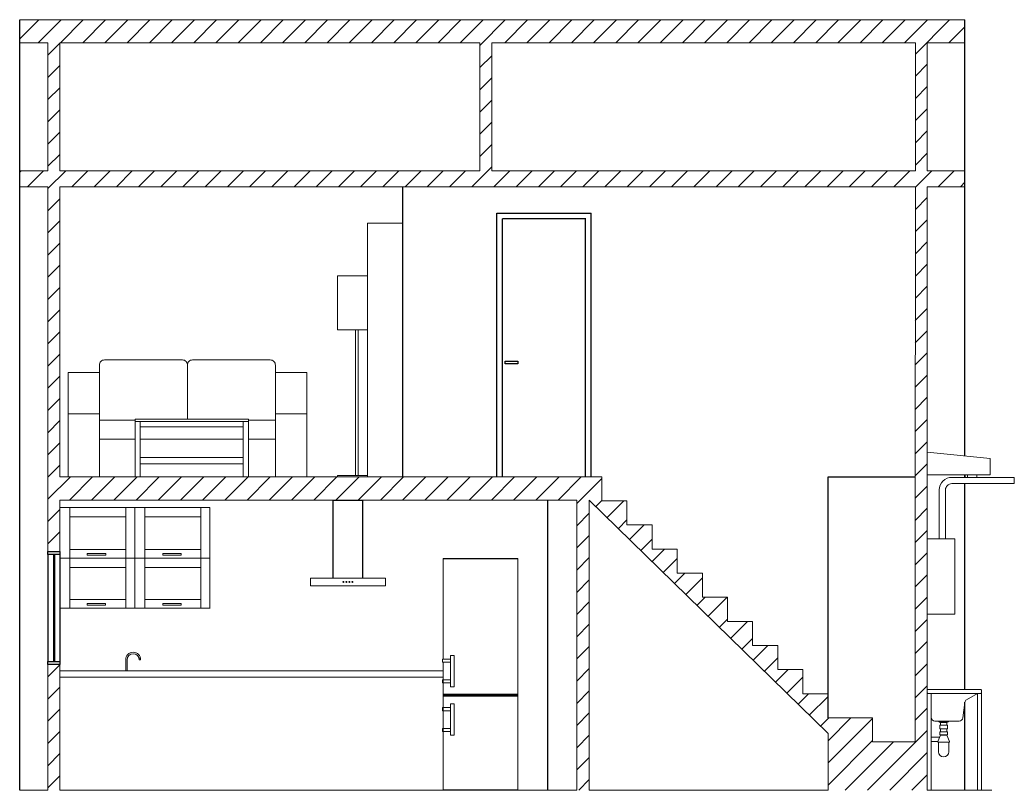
# Model space of a CAD drawing. Header units: inches. Extents: x -124 to -5, y 41 to 95.
# Drawn here: x -26.41 to -18.49, y 89.23 to 95.37 of the extents above; entities that cross this region are included whole.
import ezdxf

# ---------------------------------------------------------------- set-up
doc = ezdxf.new("R2010")
doc.units = ezdxf.units.IN
doc.header["$MEASUREMENT"] = 0
doc.linetypes.add('0', pattern=[0])
for name, color, linetype, lineweight in [('A-DETL-MBND', 7, 'Continuous', 18), ('A-DOOR-FULL', 2, 'Continuous', 25), ('A-FURN', 1, 'Continuous', 18), ('A-SECT-MCUT', 13, 'Continuous', 25)]:
    doc.layers.add(name, color=color, linetype=linetype, lineweight=lineweight)
doc.layers.add('FINESTRE', color=5, linetype='Continuous')

msp = doc.modelspace()

# ---------------------------------------------------------------- hatches: boundary and pattern name
at = {"linetype": '0', "lineweight": 18}
h = msp.add_hatch(dxfattribs=at)
h.set_pattern_fill('ANSI31', color=185)
h.paths.add_polyline_path([(-19.1843, 94.0391), (-18.8855, 94.0391), (-18.8855, 94.1663), (-19.1843, 94.1663), (-19.1843, 95.1857), (-18.8856, 95.1857), (-18.8856, 95.3673), (-22.6613, 95.3673), (-26.4064, 95.3673), (-26.4064, 95.1857), (-26.1833, 95.1857), (-26.1833, 94.1663), (-26.4064, 94.1663), (-26.4064, 94.0391), (-26.1833, 94.0391), (-26.1833, 91.7291), (-26.1833, 91.1341), (-26.0883, 91.1341), (-26.0873, 91.5441), (-23.0883, 91.5441), (-21.9746, 91.5441), (-21.9746, 89.2341), (-21.8746, 89.2341), (-21.8746, 91.5441), (-19.9746, 89.6861), (-19.9746, 89.2341), (-19.1843, 89.2341), (-19.1843, 90.0091), (-19.1843, 90.0341), (-19.1843, 91.5541)])
h.paths.add_polyline_path([(-26.0874, 91.7291), (-26.0884, 94.0391), (-19.2793, 94.0391), (-19.2793, 93.8541), (-19.2803, 91.5441), (-19.2803, 89.6177), (-19.5186, 89.6177), (-19.6195, 89.6175), (-19.6195, 89.8094), (-19.9746, 89.8096), (-19.9746, 90.002), (-20.1746, 90.002), (-20.1746, 90.1939), (-20.3746, 90.1939), (-20.3746, 90.3858), (-20.5746, 90.3858), (-20.5746, 90.5777), (-20.7746, 90.5777), (-20.7746, 90.7696), (-20.9746, 90.7696), (-20.9746, 90.9615), (-21.1746, 90.9615), (-21.1746, 91.1534), (-21.3746, 91.1534), (-21.3746, 91.3453), (-21.5746, 91.3453), (-21.5746, 91.5372), (-21.7746, 91.5372), (-21.7746, 91.7291)], flags=16)
h.paths.add_polyline_path([(-22.4444, 92.6287), (-22.5444, 92.6287), (-22.5444, 92.6487), (-22.4444, 92.6487)], flags=0)
h.paths.add_polyline_path([(-22.6513, 94.1663), (-22.6513, 95.1857), (-19.2793, 95.1857), (-19.2793, 94.1663)], flags=16)
h.paths.add_polyline_path([(-22.7463, 94.1663), (-26.0883, 94.1663), (-26.0883, 95.1857), (-22.7463, 95.1857)], flags=16)
h.paths.add_polyline_path([(-26.0873, 90.2341), (-26.1833, 90.2341), (-26.1833, 89.2341), (-26.0873, 89.2341)])

# ---------------------------------------------------------------- linework, layer by layer
for p, q in [((-26.4064, 95.3673), (-26.4064, 95.1857)), ((-18.8856, 95.3673), (-18.8856, 95.1857)), ((-26.4064, 94.1663), (-26.4064, 94.0391)), ((-18.8853, 94.1663), (-18.8853, 94.0391))]:
    msp.add_line(p, q, dxfattribs=at)
at = {"layer": 'A-DETL-MBND'}
for p, q in [((-26.4064, 95.3673), (-22.6613, 95.3673)), ((-18.8856, 95.3673), (-22.6613, 95.3673)), ((-26.1833, 95.1857), (-26.4064, 95.1857)), ((-26.0883, 95.1857), (-22.7463, 95.1857)), ((-19.2793, 95.1857), (-22.6513, 95.1857)), ((-19.1843, 95.1857), (-18.8856, 95.1857)), ((-26.1833, 94.1663), (-26.4064, 94.1663)), ((-26.0883, 94.1663), (-22.7463, 94.1663)), ((-19.2793, 94.1663), (-22.6513, 94.1663)), ((-19.1843, 94.1663), (-18.8853, 94.1663)), ((-26.4064, 94.0391), (-26.1833, 94.0391)), ((-26.1833, 91.7291), (-26.1833, 94.0391)), ((-26.0874, 91.7291), (-26.0884, 94.0391)), ((-26.0883, 94.0391), (-19.2793, 94.0391)), ((-19.1843, 94.0391), (-18.8853, 94.0391)), ((-19.2803, 91.5441), (-19.2793, 93.8541)), ((-26.0873, 91.7291), (-26.0873, 91.7291)), ((-22.6094, 91.7291), (-23.3586, 91.7291)), ((-22.6503, 91.7291), (-22.7463, 91.7291)), ((-21.7746, 91.7291), (-21.7746, 91.5372)), ((-19.1843, 91.5541), (-19.1843, 89.2341)), ((-21.9746, 89.2341), (-21.9746, 91.5441)), ((-21.8746, 89.2341), (-21.8746, 91.5441)), ((-21.8746, 91.5441), (-19.9746, 89.6861)), ((-21.7746, 91.5372), (-21.5746, 91.5372)), ((-21.5746, 91.5372), (-21.5746, 91.3453)), ((-21.5746, 91.3453), (-21.3746, 91.3453)), ((-21.3746, 91.3453), (-21.3746, 91.1534)), ((-21.3746, 91.1534), (-21.1746, 91.1534)), ((-21.1746, 91.1534), (-21.1746, 90.9615)), ((-21.1746, 90.9615), (-20.9746, 90.9615)), ((-20.9746, 90.9615), (-20.9746, 90.7696)), ((-20.9746, 90.7696), (-20.7746, 90.7696)), ((-20.7746, 90.7696), (-20.7746, 90.5777)), ((-20.7746, 90.5777), (-20.5746, 90.5777)), ((-20.5746, 90.5777), (-20.5746, 90.3858)), ((-20.5746, 90.3858), (-20.3746, 90.3858)), ((-20.3746, 90.3858), (-20.3746, 90.1939)), ((-26.1833, 90.2341), (-26.1833, 89.2341)), ((-26.0873, 90.2341), (-26.0873, 89.2341)), ((-20.3746, 90.1939), (-20.1746, 90.1939)), ((-20.1746, 90.1939), (-20.1746, 90.002)), ((-20.1746, 90.002), (-19.9746, 90.002)), ((-19.9746, 90.002), (-19.9746, 89.8101)), ((-19.9746, 89.8096), (-19.6195, 89.8094)), ((-19.6195, 89.8094), (-19.6195, 89.6175)), ((-19.9746, 89.6861), (-19.9746, 89.2341)), ((-19.6195, 89.6175), (-19.5186, 89.6177)), ((-19.5186, 89.6177), (-19.2803, 89.6177)), ((-26.4064, 89.2341), (-26.1833, 89.2341)), ((-26.0873, 89.2341), (-21.9746, 89.2341)), ((-21.8746, 89.2341), (-19.9746, 89.2341)), ((-19.1843, 89.2341), (-18.6719, 89.2341))]:
    msp.add_line(p, q, dxfattribs=at)
for points in [[(-26.1833, 94.1663), (-26.1833, 95.1857)], [(-26.0883, 94.1663), (-26.0883, 95.1857)], [(-22.7463, 94.1663), (-22.7463, 95.1857)], [(-22.6513, 94.1663), (-22.6513, 95.1857)], [(-19.2793, 94.1663), (-19.2793, 95.1857)], [(-19.1843, 94.1663), (-19.1843, 95.1857)], [(-19.2793, 93.8541), (-19.2793, 93.8541), (-19.2793, 94.0391)], [(-19.1843, 91.5541), (-19.1843, 94.0391)], [(-19.1843, 93.8541), (-19.1843, 93.8541), (-19.1843, 94.0391)], [(-26.1833, 91.1341), (-26.1833, 91.1341), (-26.1833, 91.7291)], [(-21.7746, 91.7291), (-26.0874, 91.7291)], [(-19.2803, 91.7441), (-19.2803, 89.6177)], [(-26.0873, 91.5441), (-26.0883, 91.1341)], [(-23.0883, 91.5441), (-26.0873, 91.5441)], [(-21.9746, 91.5441), (-23.0883, 91.5441)]]:
    msp.add_lwpolyline(points, dxfattribs=at)
at = {"layer": 'A-DOOR-FULL'}
for p, q in [((-22.6094, 93.8287), (-21.8594, 93.8287)), ((-22.6094, 91.7287), (-22.6094, 93.8287)), ((-21.9015, 93.7838), (-22.5644, 93.7838)), ((-22.5644, 91.7287), (-22.5644, 93.7838)), ((-21.9047, 91.7287), (-21.9047, 93.7838)), ((-21.8594, 92.5204), (-21.8594, 93.8287)), ((-22.5444, 92.6287), (-22.5444, 92.6487)), ((-22.5444, 92.6487), (-22.4444, 92.6487)), ((-22.4444, 92.6287), (-22.5444, 92.6287)), ((-22.4444, 92.6487), (-22.4444, 92.6287)), ((-21.8594, 91.7291), (-21.8594, 92.5204))]:
    msp.add_line(p, q, dxfattribs=at)
at = {"layer": 'A-FURN'}
for p, q in [((-23.3586, 93.7491), (-23.6386, 93.7491)), ((-23.6386, 93.7491), (-23.6386, 91.7291)), ((-25.7731, 92.2291), (-25.7731, 92.6191)), ((-25.7331, 92.6591), (-25.1131, 92.6591)), ((-25.0731, 92.6191), (-25.0731, 92.1891)), ((-25.0331, 92.6591), (-24.4131, 92.6591)), ((-24.3731, 92.6191), (-24.3731, 92.1791)), ((-26.0231, 91.7291), (-26.0231, 92.5591)), ((-26.0231, 91.7291), (-26.0231, 92.5591)), ((-26.0231, 92.5591), (-25.7731, 92.5591)), ((-24.3731, 92.5591), (-24.1231, 92.5591)), ((-24.1231, 92.5591), (-24.1231, 91.7291)), ((-26.0231, 92.2291), (-26.0231, 91.7291)), ((-25.7731, 92.2291), (-26.0231, 92.2291)), ((-25.7731, 91.7291), (-25.7731, 92.2291)), ((-25.488, 91.7291), (-25.488, 92.1891)), ((-25.488, 92.1891), (-24.588, 92.1891)), ((-24.588, 92.1891), (-24.588, 91.7291)), ((-24.3731, 92.2291), (-24.3731, 91.7291)), ((-24.1231, 92.2291), (-24.3731, 92.2291)), ((-24.1231, 91.7291), (-24.1231, 92.2291)), ((-25.7731, 92.1791), (-25.488, 92.1791)), ((-25.488, 92.1691), (-24.588, 92.1691)), ((-25.448, 91.7291), (-25.448, 92.1691)), ((-25.448, 92.1691), (-25.4473, 92.1677, -0.04)), ((-25.4473, 92.1277, -0.04), (-24.628, 92.1277, -0.04)), ((-24.628, 91.7291), (-24.628, 92.1691)), ((-24.588, 92.1791), (-24.3731, 92.1791)), ((-25.7731, 91.7291), (-25.7731, 92.0291)), ((-25.7731, 92.0291), (-25.488, 92.0291)), ((-25.448, 92.0291), (-24.628, 92.0291)), ((-24.588, 92.0291), (-24.3731, 92.0291)), ((-24.3731, 92.0291), (-24.3731, 91.7291)), ((-24.628, 91.8832), (-25.448, 91.8832)), ((-24.628, 91.8291), (-24.628, 91.8891)), ((-18.6843, 91.8742), (-19.1843, 91.9242)), ((-18.6843, 91.8641), (-18.6843, 91.8742)), ((-25.448, 91.8332), (-24.628, 91.8332)), ((-25.448, 91.7291), (-25.448, 91.8291)), ((-18.6843, 91.8641), (-18.6843, 91.7441)), ((-23.7345, 91.7391), (-23.8795, 91.7391)), ((-23.8795, 91.7391), (-23.8795, 91.7291)), ((-23.6386, 91.7391), (-23.7145, 91.7391)), ((-23.6386, 91.7291), (-23.6386, 91.7391)), ((-19.1843, 91.7441), (-18.6843, 91.7441)), ((-18.4934, 91.7247), (-18.4934, 91.6747)), ((-26.0873, 91.4841), (-24.8933, 91.4841)), ((-26.0097, 91.4841), (-26.0097, 91.1495)), ((-25.564, 91.1495), (-25.564, 91.4841)), ((-25.4903, 91.4841), (-25.4903, 90.6841)), ((-25.4127, 91.4841), (-25.4127, 91.1495)), ((-24.9674, 91.1495), (-24.9674, 91.4841)), ((-24.8933, 91.2731), (-24.8933, 91.4841)), ((-24.8933, 90.6841), (-24.8933, 91.4841)), ((-23.9156, 90.922), (-23.9156, 91.5441)), ((-23.9126, 91.5411), (-23.9126, 90.922)), ((-23.9126, 91.5411), (-23.6786, 91.5411)), ((-23.6786, 91.5411), (-23.6786, 90.922)), ((-23.6756, 91.5441), (-23.6756, 90.922)), ((-25.564, 91.4095), (-26.0097, 91.4095)), ((-24.9674, 91.4095), (-25.4127, 91.4095)), ((-23.9126, 91.4485), (-23.9126, 91.447)), ((-23.6786, 91.447), (-23.6786, 91.45)), ((-23.6786, 90.922), (-23.6786, 91.4485)), ((-24.8933, 90.6841), (-24.8933, 91.2731)), ((-18.9643, 91.2341), (-19.1843, 91.2341)), ((-18.9643, 90.6341), (-18.9643, 91.2341)), ((-24.8933, 91.0824), (-26.0873, 91.0824)), ((-26.0097, 91.1495), (-26.0101, 90.6841)), ((-26.0097, 91.1495), (-25.564, 91.1495)), ((-25.8698, 91.1052), (-25.8698, 91.1192)), ((-25.8698, 91.1192), (-25.7235, 91.1192)), ((-25.7235, 91.1052), (-25.8698, 91.1052)), ((-25.7235, 91.1192), (-25.7235, 91.1052)), ((-25.5644, 90.6841), (-25.5644, 91.1495)), ((-25.4127, 91.1495), (-25.4124, 90.684)), ((-25.4127, 91.1495), (-24.9641, 91.1495)), ((-25.2698, 91.1052), (-25.2698, 91.1192)), ((-25.2698, 91.1192), (-25.1235, 91.1192)), ((-25.1235, 91.1052), (-25.2698, 91.1052)), ((-25.1235, 91.1192), (-25.1235, 91.1052)), ((-24.9671, 90.684), (-24.9674, 91.1495)), ((-22.4438, 91.0791), (-23.0388, 91.0791)), ((-23.0388, 91.0791), (-23.0388, 90.2771)), ((-23.0388, 91.0791), (-23.0388, 91.0761)), ((-22.4438, 89.2341), (-22.4438, 91.0791)), ((-25.5644, 91.0079), (-26.0098, 91.0079)), ((-24.9673, 91.0079), (-25.4124, 91.0079)), ((-23.0388, 91.0761), (-22.4438, 91.0761)), ((-23.4967, 90.922), (-24.0946, 90.922)), ((-24.0946, 90.922), (-24.0946, 90.862)), ((-23.6756, 90.922), (-23.9156, 90.922)), ((-23.4967, 90.862), (-23.4967, 90.922)), ((-24.0946, 90.862), (-23.4967, 90.862)), ((-25.4903, 90.6841), (-26.0873, 90.6841)), ((-24.893, 90.684), (-26.0873, 90.6841)), ((-26.01, 90.7512), (-25.5644, 90.7512)), ((-25.8701, 90.7069), (-25.8701, 90.7209)), ((-25.8701, 90.7209), (-25.7238, 90.7209)), ((-25.7238, 90.7069), (-25.8701, 90.7069)), ((-25.7238, 90.7209), (-25.7238, 90.7069)), ((-25.4903, 90.6841), (-24.8933, 90.6841)), ((-25.4124, 90.7512), (-24.9671, 90.7512)), ((-25.2694, 90.7069), (-25.2694, 90.7209)), ((-25.2694, 90.7209), (-25.1231, 90.7209)), ((-25.1231, 90.7069), (-25.2694, 90.7069)), ((-25.1231, 90.7209), (-25.1231, 90.7069)), ((-19.1843, 90.6341), (-18.9643, 90.6341)), ((-22.9488, 90.3071), (-22.9788, 90.3071)), ((-22.9788, 90.3071), (-22.9788, 90.0571)), ((-22.9488, 90.3071), (-22.9788, 90.3071)), ((-22.9788, 90.3071), (-22.9788, 90.0571)), ((-22.9488, 90.0571), (-22.9488, 90.3071)), ((-22.9488, 90.0571), (-22.9488, 90.3071)), ((-23.0388, 90.2771), (-23.0438, 90.2771)), ((-23.0438, 90.2771), (-23.0438, 90.2521)), ((-23.0438, 90.2521), (-23.0388, 90.2521)), ((-22.9788, 90.2771), (-23.0388, 90.2771)), ((-23.0388, 90.2521), (-23.0388, 90.1121)), ((-23.0388, 90.2521), (-22.9788, 90.2521)), ((-26.0873, 90.1841), (-23.0388, 90.1841)), ((-26.0873, 90.1841), (-23.0388, 90.1841)), ((-26.0873, 90.1341), (-23.0388, 90.1341)), ((-25.57, 90.1341), (-25.5474, 90.1341)), ((-23.0388, 90.1341), (-23.0388, 90.1623)), ((-23.0388, 90.1622), (-23.0388, 90.1341)), ((-23.0388, 90.1341), (-23.0388, 89.3341)), ((-23.0388, 90.1121), (-23.0438, 90.1121)), ((-23.0438, 90.1121), (-23.0438, 90.0871)), ((-23.0438, 90.0871), (-23.0388, 90.0871)), ((-22.9788, 90.1121), (-23.0388, 90.1121)), ((-23.0388, 90.0871), (-23.0388, 89.8911)), ((-23.0388, 90.0871), (-22.9788, 90.0871)), ((-22.9788, 90.0871), (-22.9788, 90.0571)), ((-22.9788, 90.0571), (-22.9488, 90.0571)), ((-22.9788, 90.0571), (-22.9488, 90.0571)), ((-23.0388, 90.0344), (-23.0388, 89.8911)), ((-23.0388, 89.9941), (-23.0388, 89.9971)), ((-23.0388, 89.9971), (-22.4438, 89.9971)), ((-23.0388, 89.9841), (-23.0388, 89.9941)), ((-23.0388, 89.9941), (-22.4438, 89.9941)), ((-23.0388, 89.9841), (-22.4438, 89.9841)), ((-23.0388, 89.9841), (-23.0388, 89.9811)), ((-23.0388, 89.9811), (-22.4438, 89.9811)), ((-19.1843, 90.0341), (-18.7593, 90.0341)), ((-19.1843, 90.0091), (-19.1843, 90.0341)), ((-19.1843, 90.0091), (-19.1843, 89.2341)), ((-18.7593, 90.0041), (-19.1793, 90.0041)), ((-19.1543, 90.0041), (-19.1543, 89.8141)), ((-19.1543, 89.2341), (-19.1543, 90.0041)), ((-18.8711, 89.9541), (-18.7843, 90.0041)), ((-18.7843, 90.0041), (-18.7843, 89.2341)), ((-18.7543, 90.0291), (-18.7543, 90.0091)), ((-18.7543, 89.2341), (-18.7543, 90.0091)), ((-22.9488, 89.9211), (-22.9788, 89.9211)), ((-22.9788, 89.9211), (-22.9788, 89.6711)), ((-22.9488, 89.6711), (-22.9488, 89.9211)), ((-18.901, 89.8104), (-18.8859, 89.9318)), ((-23.0388, 89.8911), (-23.0438, 89.8911)), ((-23.0438, 89.8911), (-23.0438, 89.8661)), ((-23.0438, 89.8661), (-23.0388, 89.8661)), ((-22.9788, 89.8911), (-23.0388, 89.8911)), ((-23.0388, 89.8661), (-23.0388, 89.7261)), ((-23.0388, 89.8661), (-23.0388, 89.7261)), ((-23.0388, 89.8661), (-22.9788, 89.8661)), ((-19.1243, 89.7841), (-18.9308, 89.7841)), ((-19.0793, 89.7519), (-19.0793, 89.7715)), ((-19.0293, 89.7519), (-19.0293, 89.7715)), ((-23.0388, 89.7261), (-23.0438, 89.7261)), ((-23.0438, 89.7261), (-23.0438, 89.7011)), ((-23.0438, 89.7011), (-23.0388, 89.7011)), ((-22.9788, 89.7261), (-23.0388, 89.7261)), ((-23.0388, 89.7011), (-23.0388, 89.4454)), ((-23.0388, 89.7011), (-23.0388, 89.2341)), ((-23.0388, 89.7011), (-22.9788, 89.7011)), ((-22.9788, 89.7011), (-22.9788, 89.6711)), ((-22.9788, 89.6711), (-22.9488, 89.6711)), ((-19.0859, 89.6571), (-19.1543, 89.6571)), ((-19.0793, 89.6984), (-19.0793, 89.7215)), ((-19.0793, 89.6723), (-19.0793, 89.6741)), ((-19.0293, 89.6723), (-19.0793, 89.6723)), ((-19.0293, 89.6984), (-19.0293, 89.7215)), ((-19.0293, 89.6723), (-19.0293, 89.6741)), ((-19.1011, 89.6223), (-19.1543, 89.6223)), ((-19.0953, 89.616), (-19.0953, 89.5389)), ((-19.0134, 89.616), (-19.0134, 89.5389)), ((-23.0388, 89.5341), (-23.0388, 89.3341)), ((-23.0388, 89.4641), (-23.0388, 89.4041)), ((-23.0388, 89.2341), (-23.0388, 89.4454)), ((-23.0388, 89.2341), (-23.0388, 89.2371)), ((-23.0388, 89.2371), (-22.4438, 89.2371)), ((-22.9864, 89.2341), (-22.9864, 89.2341)), ((-18.7843, 89.2341), (-18.7543, 89.2341))]:
    msp.add_line(p, q, dxfattribs=at)
at = {"layer": 'A-FURN', "linetype": 'ByBlock'}
for p, q in [((-25.5643, 90.1841), (-25.5643, 90.2718)), ((-25.553, 90.1841), (-25.553, 90.2718)), ((-25.4465, 90.2849), (-25.4578, 90.2849)), ((-25.4451, 90.2718), (-25.4563, 90.2718))]:
    msp.add_line(p, q, dxfattribs=at)
at = {"layer": 'A-FURN'}
for points in [[(-23.7145, 92.8991), (-23.6386, 92.8991), (-23.6386, 93.3291), (-23.8795, 93.3291), (-23.8795, 92.8991), (-23.7345, 92.8991), (-23.7145, 92.8991)], [(-23.7345, 91.7391), (-23.7145, 91.7391), (-23.7145, 92.8991), (-23.7345, 92.8991), (-23.7345, 91.7391)], [(-18.8653, 91.7441), (-18.8653, 91.7247)], [(-18.7903, 91.7247), (-18.7903, 91.7441)], [(-19.0863, 89.7784), (-19.0834, 89.7715), (-19.0543, 89.7715)], [(-19.0223, 89.7784), (-19.0253, 89.7715), (-19.0543, 89.7715)], [(-19.0793, 89.6723), (-19.1017, 89.6208), (-19.1017, 89.616), (-19.1017, 89.616)], [(-19.0293, 89.6723), (-19.0069, 89.6208), (-19.0069, 89.616), (-19.0069, 89.616)], [(-19.1017, 89.616), (-19.0069, 89.616)]]:
    msp.add_lwpolyline(points, dxfattribs=at)
for points in [[(-19.0893, 91.2341), (-19.0893, 91.6247, -0.414214), (-18.9893, 91.7247), (-18.4934, 91.7247)], [(-19.0393, 91.2341), (-19.0393, 91.6247, -0.414214), (-18.9893, 91.6747), (-18.4934, 91.6747)]]:
    msp.add_lwpolyline(points, format="xyb", dxfattribs=at)
for points in [[(-19.0169, 89.7841), (-19.0917, 89.7841), (-19.0917, 89.7784), (-19.0169, 89.7784)], [(-19.0238, 89.7519), (-19.0849, 89.7519), (-19.0849, 89.7215), (-19.0238, 89.7215)], [(-19.0238, 89.6984), (-19.0849, 89.6984), (-19.0849, 89.6741), (-19.0238, 89.6741)]]:
    msp.add_lwpolyline(points, close=True, dxfattribs=at)
for centre in [(-23.8315, 90.8922), (-23.8076, 90.8922), (-23.7837, 90.8922), (-23.7597, 90.8922), (-23.7597, 90.8922)]:
    msp.add_circle(centre, 0.00392, dxfattribs=at)
for centre, radius, start, end in [((-25.7354, 92.6214), 0.0378, 86.57351, 183.42649), ((-25.1109, 92.6214), 0.0378, 356.57351, 93.42649), ((-25.0354, 92.6214), 0.0378, 86.57351, 183.42649), ((-24.4109, 92.6214), 0.0378, 356.57351, 93.42649), ((-19.1793, 90.0091), 0.005, 180, 270), ((-18.7593, 90.0291), 0.005, 0, 90), ((-18.7593, 90.0091), 0.005, 270, 0), ((-18.8561, 89.9281), 0.03, 119.95883, 172.88766), ((-19.1243, 89.8141), 0.03, 180, 270), ((-18.9308, 89.8141), 0.03, 270, 352.88766), ((-19.0543, 89.5389), 0.0409, 180, 360)]:
    msp.add_arc(centre, radius, start, end, dxfattribs=at)
at = {"layer": 'A-FURN', "linetype": 'ByBlock'}
for radius in [0.0596, 0.0484]:
    msp.add_arc((-25.5047, 90.2718), radius, 0, 180, dxfattribs=at)
at = {"layer": 'A-SECT-MCUT'}
for p, q in [((-26.4064, 89.2341), (-26.4064, 95.3673)), ((-18.8855, 91.8943), (-18.8856, 95.3673)), ((-19.9746, 89.8096), (-19.9746, 91.7291)), ((-19.9746, 91.7291), (-19.2803, 91.7291)), ((-18.8855, 91.7247), (-18.8855, 91.7441)), ((-18.8853, 91.7441), (-18.8853, 91.7247)), ((-18.8855, 90.0341), (-18.8855, 91.6747)), ((-22.2038, 89.2341), (-22.2038, 91.5441)), ((-18.8854, 89.2341), (-18.8855, 89.9344))]:
    msp.add_line(p, q, dxfattribs=at)
msp.add_lwpolyline([(-23.3586, 91.7291), (-23.3586, 94.0391)], dxfattribs=at)
at = {"layer": 'FINESTRE'}
for p, q in [((-26.1833, 91.1091), (-26.1833, 90.2591)), ((-26.1398, 91.1091), (-26.1398, 90.2591)), ((-26.1298, 91.1091), (-26.1298, 90.2591)), ((-26.0883, 91.1091), (-26.0874, 90.2591)), ((-26.0873, 90.2341), (-26.1833, 90.2341))]:
    msp.add_line(p, q, dxfattribs=at)
for points in [[(-26.1833, 91.1091), (-26.1833, 91.1341), (-26.0883, 91.1341), (-26.0883, 91.1091)], [(-26.1833, 90.2341), (-26.1833, 90.2591), (-26.0874, 90.2591), (-26.0874, 90.2341)]]:
    msp.add_lwpolyline(points, close=True, dxfattribs=at)

doc.saveas('drawing.dxf')
